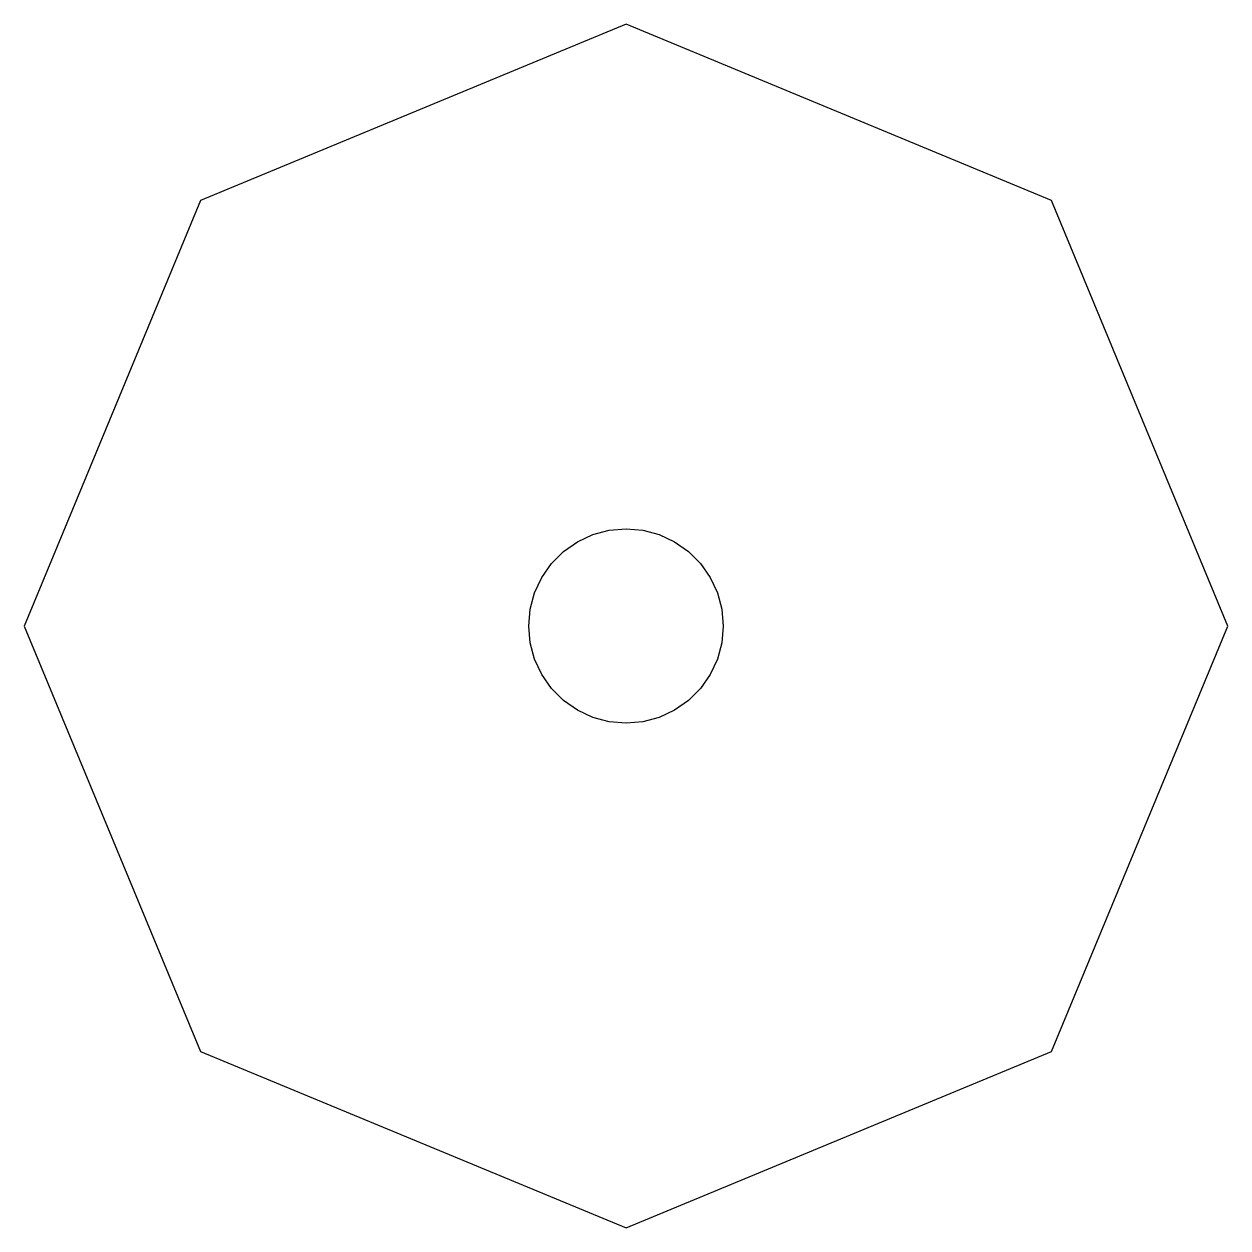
# Model space of a CAD drawing. Header units: metres. Extents: x -10.8 to 10.8, y -10.8 to 10.8.
import ezdxf

# ---------------------------------------------------------------- set-up
doc = ezdxf.new("R2010")
doc.units = ezdxf.units.M

msp = doc.modelspace()

# ---------------------------------------------------------------- linework, layer by layer
for p, q in [((0, 10.8239), (-7.65366, 7.65366)), ((7.65366, 7.65366), (0, 10.8239)), ((-7.65366, 7.65366), (-10.8239, 0)), ((10.8239, 0), (7.65366, 7.65366)), ((-0.303879, 1.7234), (0, 1.75)), ((0, 1.75), (0.303879, 1.7234)), ((-1.12488, 1.34058), (-0.874985, 1.51553)), ((-0.874985, 1.51553), (-0.598526, 1.64445)), ((-0.598526, 1.64445), (-0.303879, 1.7234)), ((0.303879, 1.7234), (0.598526, 1.64445)), ((0.598526, 1.64445), (0.875, 1.51553)), ((0.875, 1.51553), (1.12488, 1.34058)), ((-1.34058, 1.12488), (-1.12488, 1.34058)), ((1.12488, 1.34058), (1.34058, 1.12488)), ((-1.51553, 0.875), (-1.34058, 1.12488)), ((1.34058, 1.12488), (1.51553, 0.874985)), ((-1.64445, 0.598526), (-1.51553, 0.875)), ((1.51553, 0.874985), (1.64445, 0.598526)), ((-1.7234, 0.303879), (-1.64445, 0.598526)), ((1.64445, 0.598526), (1.7234, 0.303879)), ((-1.75, 0), (-1.7234, 0.303879)), ((1.7234, 0.303879), (1.75, 0)), ((-10.8239, 0), (-7.65366, -7.65366)), ((-1.7234, -0.303879), (-1.75, 0)), ((1.75, 0), (1.7234, -0.303879)), ((7.65366, -7.65366), (10.8239, 0)), ((-1.64445, -0.598526), (-1.7234, -0.303879)), ((1.7234, -0.303879), (1.64445, -0.598526)), ((-1.51553, -0.875), (-1.64445, -0.598526)), ((1.64445, -0.598526), (1.51553, -0.874985)), ((-1.34058, -1.12488), (-1.51553, -0.875)), ((1.51553, -0.874985), (1.34058, -1.12488)), ((-1.12488, -1.34058), (-1.34058, -1.12488)), ((1.34058, -1.12488), (1.12488, -1.34058)), ((-0.875, -1.51553), (-1.12488, -1.34058)), ((1.12488, -1.34058), (0.874985, -1.51553)), ((-0.598526, -1.64445), (-0.875, -1.51553)), ((-0.303879, -1.7234), (-0.598526, -1.64445)), ((0, -1.75), (-0.303879, -1.7234)), ((0.303879, -1.7234), (0, -1.75)), ((0.598526, -1.64445), (0.303879, -1.7234)), ((0.874985, -1.51553), (0.598526, -1.64445)), ((-7.65366, -7.65366), (0, -10.8239)), ((0, -10.8239), (7.65366, -7.65366))]:
    msp.add_line(p, q)

doc.saveas('drawing.dxf')
